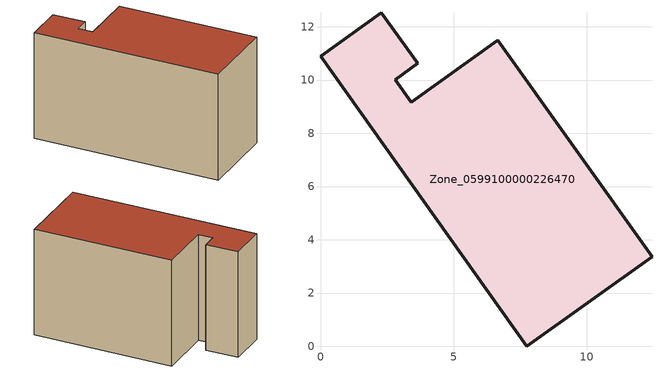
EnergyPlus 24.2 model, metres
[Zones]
Zone_0599100000226470
 floor ground (C_G): 7.74,0 0,10.9 2.28,12.53 3.65,10.62 2.8,10.01 3.41,9.16 6.66,11.49 12.45,3.36 z0
 wall outside (C_F): 12.45,3.36 6.66,11.49 3.41,9.16 2.8,10.01 3.65,10.62 2.28,12.53 0,10.9 7.74,0 12.45,3.36 z0:7.79
 roof outside (C_R): 0,10.9 7.74,0 12.45,3.36 6.66,11.49 3.41,9.16 2.8,10.01 3.65,10.62 2.28,12.53 z7.79
[BUILDING]
Pand.0599100000226470: North Axis=0; Terrain=City; Loads Convergence Tolerance Value=0.04; Temperature Convergence Tolerance Value=0.4; Solar Distribution=FullExterior; Maximum Number of Warmup Days=25; Minimum Number of Warmup Days=1
[Site:Location]
Rotterdam.The.Hague.AP_ZH_NLD Design_Conditions: Latitude=51.96; Longitude=4.45; Time Zone=1; Elevation=-4.5
[SITE:GROUNDTEMPERATURE:BUILDINGSURFACE]
18, 18, 18, 18, 18, 18, 18, 18, 18, 18, 18, 18
[MATERIAL] Thermal Absorptance=0.9; Solar Absorptance=0.7; Visible Absorptance=0.7
Name | Roughness | Thickness | Conductivity | Density | Specific Heat
G.TI.1975-1991 | MediumSmooth | 0.15 | 0.288461 | 540 | 1210
F.TI.1975-1991 | Rough | 0.3 | 0.230769 | 1920 | 840
R.TI.1975-1991 | MediumRough | 0.2 | 0.153846 | 1500 | 1000
[CONSTRUCTION]
C_G: G.TI.1975-1991
C_F: F.TI.1975-1991
C_R: R.TI.1975-1991
[ZONE]
Zone_0599100000226470: Type=1; Multiplier=1; Ceiling Height=Autocalculate; Volume=Autocalculate; Floor Area=autocalculate; Part of Total Floor Area=Yes
[ZONEINFILTRATION:DESIGNFLOWRATE]
Infil_Zone_0599100000226470: Zone or ZoneList or Space or SpaceList=Zone_0599100000226470; Schedule=AlwaysOn; Design Flow Rate Calculation Method=Flow/Area; Flow Rate per Floor Area=0.003; Constant Term Coefficient=1; Temperature Term Coefficient=0; Velocity Term Coefficient=0; Velocity Squared Term Coefficient=0
[HVACTEMPLATE:ZONE:IDEALLOADSAIRSYSTEM]
Zone_0599100000226470: Maximum Heating Supply Air Temperature=50; Minimum Cooling Supply Air Temperature=13; Maximum Heating Supply Air Humidity Ratio=0.0156; Minimum Cooling Supply Air Humidity Ratio=0.0077; Heating Limit=NoLimit; Cooling Limit=NoLimit; Dehumidification Control Type=ConstantSensibleHeatRatio; Cooling Sensible Heat Ratio=0.7; Dehumidification Setpoint=60; Humidification Control Type=None; Humidification Setpoint=30; Outdoor Air Method=None; Outdoor Air Flow Rate per Person=0.00944; Outdoor Air Flow Rate per Zone Floor Area=0; Outdoor Air Flow Rate per Zone=0; Demand Controlled Ventilation Type=None; Outdoor Air Economizer Type=NoEconomizer; Heat Recovery Type=None; Sensible Heat Recovery Effectiveness=0.7; Latent Heat Recovery Effectiveness=0.65
[ZONECONTROL:THERMOSTAT]
ThermostatControl_Zone_0599100000226470: Zone or ZoneList=Zone_0599100000226470; Control Type Schedule=DualSetpointControlType; Control 1=Thermostat_Zone_0599100000226470; Temperature Difference Between Cutout And Setpoint=0
[THERMOSTATSETPOINT:DUALSETPOINT]
Thermostat_Zone_0599100000226470: Heating Setpoint Temperature Schedule=HeatingSetpoint_Zone_0599100000226470; Cooling Setpoint Temperature Schedule=CoolingSetpoint_Zone_0599100000226470
[SCHEDULE:COMPACT]
HeatingSetpoint_Zone_0599100000226470: Through: 12/31, For: AllDays, Until: 24:00, 21
CoolingSetpoint_Zone_0599100000226470: Through: 12/31, For: AllDays, Until: 24:00, 24
DualSetpointControlType: Through: 12/31, For: AllDays, Until: 24:00, 4
AlwaysOn: Through: 12/31, For: AllDays, Until: 24:00, 1
